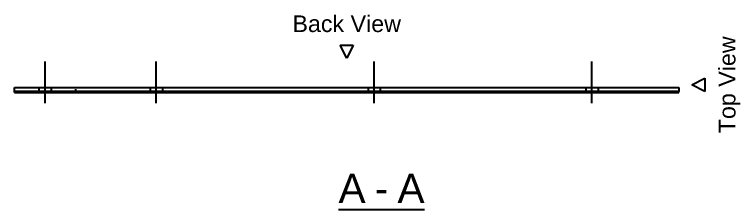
# Model space of a CAD drawing. Header units: millimetres. Extents: x 30 to 21561, y 42 to 1297.
# Drawn here: x 30 to 863, y 45 to 269 of the extents above; entities that cross this region are included whole.
import ezdxf

# ---------------------------------------------------------------- set-up
doc = ezdxf.new("R2010")
doc.units = ezdxf.units.MM
doc.linetypes.add('DXK_LINE_DOT1', pattern=[1.8814, 0.9407, -0.9407])
doc.styles.add('Arial', font='ARIAL.TTF', dxfattribs={"height": 0.2})

# ---------------------------------------------------------------- blocks, each defined once
blk = doc.blocks.new('Unknown-3608547-13 - 1261')
at = {"color": 6, "linetype": 'Continuous'}
for p, q in [((411.25, 218.68), (403.75, 233.68)), ((403.75, 233.68), (418.75, 233.68)), ((418.75, 233.68), (411.25, 218.68)), ((411.25, 218.68), (411.25, 218.68)), ((807.5, 188.06), (822.5, 195.56)), ((822.5, 195.56), (822.5, 180.56)), ((822.5, 180.56), (807.5, 188.06)), ((807.5, 188.06), (807.5, 188.06)), ((401.87, 45), (500.63, 45))]:
    blk.add_line(p, q, dxfattribs=at)
at = {"color": 6, "linetype": 'Continuous', "style": 'Arial'}
blk.add_text('Back View', height=19.102, dxfattribs=at).set_placement((349.02, 248.68))
blk.add_text('Top View', height=19.102, rotation=90, dxfattribs=at).set_placement((857.5, 132.5))
at = {"color": 0, "linetype": 'Continuous'}
for points in [[(432.97, 52.5), (432.97, 87.5), (401.87, 87.5), (401.87, 52.5)], [(459.03, 52.5), (459.03, 87.5), (443.47, 87.5), (443.47, 52.5)], [(500.63, 52.5), (500.63, 87.5), (469.53, 87.5), (469.53, 52.5)]]:
    blk.add_wipeout(points, dxfattribs=at)
at = {"color": 6, "linetype": 'Continuous', "style": 'Arial'}
for s, p in [('A', (401.87, 52.5)), ('A', (469.53, 52.5)), ('-', (443.47, 52.5))]:
    blk.add_text(s, height=33.43, dxfattribs=at).set_placement(p)
blk = doc.blocks.new('Bolt-3608547-1265 - 1261')
at = {"color": 96, "linetype": 'Continuous'}
for p, q in [((192.75, 166.99), (192.75, 214.91)), ((442.75, 166.99), (442.75, 214.91)), ((692.75, 166.99), (692.75, 214.91)), ((185.75, 184.86), (185.75, 180.36)), ((199.75, 184.86), (199.75, 180.36)), ((435.75, 184.86), (435.75, 180.36)), ((449.75, 184.86), (449.75, 180.36)), ((685.75, 184.86), (685.75, 180.36)), ((699.75, 184.86), (699.75, 180.36))]:
    blk.add_line(p, q, dxfattribs=at)
blk = doc.blocks.new('Part-3608547-1263 - 1261')
at = {"color": 30, "linetype": 'Continuous'}
for p, q in [((30, 184.86), (792.5, 184.86)), ((30, 180.36), (30, 184.86)), ((792.5, 184.86), (792.5, 180.36)), ((30, 180.36), (792.5, 180.36))]:
    blk.add_line(p, q, dxfattribs=at)
at = {"color": 7, "linetype": 'DXK_LINE_DOT1'}
blk.add_line((100, 184.86), (100, 180.36), dxfattribs=at)
blk = doc.blocks.new('Bolt-3608547-1264 - 1261')
at = {"color": 96, "linetype": 'Continuous'}
for p, q in [((65, 166.99), (65, 214.91)), ((58, 184.86), (58, 180.36)), ((72, 184.86), (72, 180.36))]:
    blk.add_line(p, q, dxfattribs=at)
blk = doc.blocks.new('Surfacing-3608547-1270 - 1261')
at = {"color": 7, "linetype": 'Continuous'}
for p, q in [((30, 179.36), (30, 180.36)), ((792.5, 180.36), (30, 180.36)), ((30, 179.36), (792.5, 179.36)), ((792.5, 179.36), (792.5, 180.36))]:
    blk.add_line(p, q, dxfattribs=at)

msp = doc.modelspace()

# ---------------------------------------------------------------- block references
for name in ['Unknown-3608547-13 - 1261', 'Bolt-3608547-1264 - 1261']:
    msp.add_blockref(name, (0, 0))

# ---------------------------------------------------------------- next in the draw order: block references
for name in ['Bolt-3608547-1265 - 1261', 'Part-3608547-1263 - 1261', 'Surfacing-3608547-1270 - 1261']:
    msp.add_blockref(name, (0, 0))

doc.saveas('drawing.dxf')
